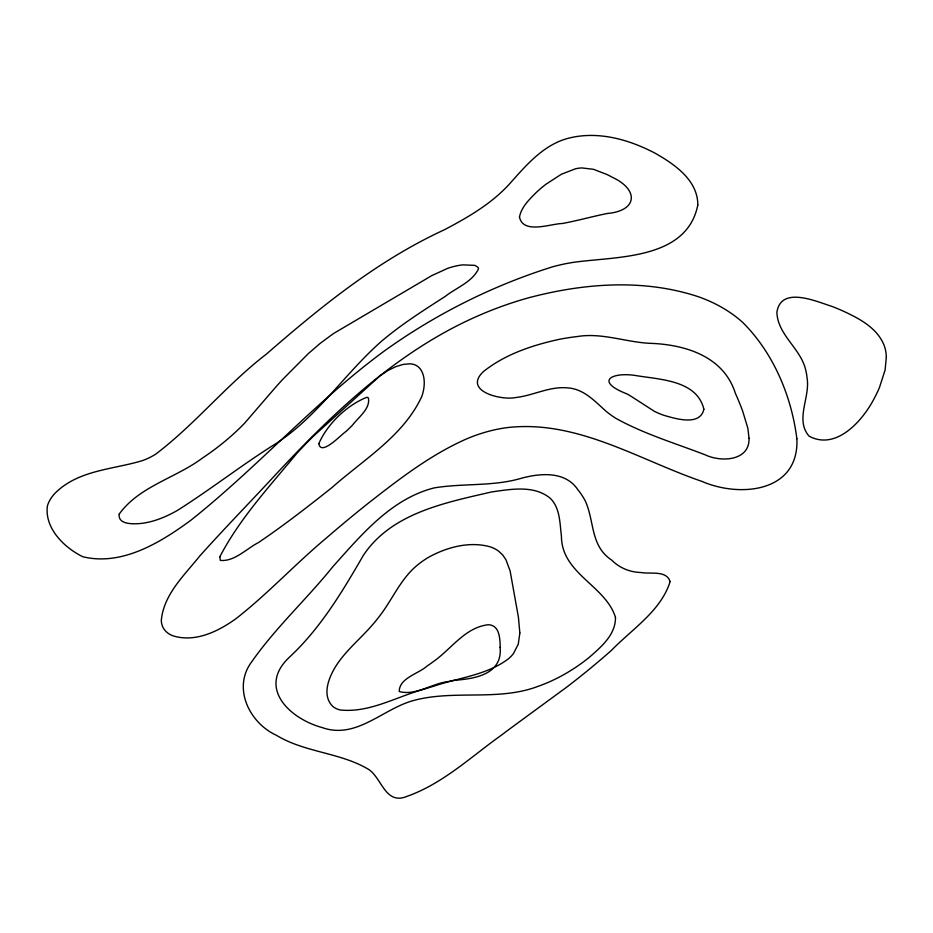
<?xml version="1.0" encoding="UTF-8"?>
<svg xmlns="http://www.w3.org/2000/svg" width="933" height="933" viewBox="0 0 933 933"><rect width="100%" height="100%" fill="white"/><g stroke="black" fill="none" stroke-linecap="round" stroke-linejoin="round"><path stroke-width="1.4" d="M886.35 357.106L885.09 370.039L879.457 387.533A153.7 96.309 -28.3 0 1 874.291 398.298C862.943 420.48 836.236 450.954 809.028 436.108C794.764 419.628 810.462 397.05 807.057 377.912A112.24 70.325 -28.3 0 0 805.89 370.856C801.459 348.802 777.597 335.355 776.886 312.24C781.014 285.638 816.118 301.441 831.56 306.269A373.212 233.856 -28.3 0 1 842.196 310.631C858.652 318.2 877.055 327.518 884.122 345.373A85.801 53.764 -28.3 0 1 886.14 354.062L886.35 357.106M519.471 217.074C523.18 234.533 550.435 223.768 562.424 223.488C577.515 220.701 592.303 216.491 607.348 213.482C637.845 210.788 638.93 189.539 612.305 177.282A209.004 130.958 -28.3 0 0 606.73 174.413L593.505 169.316L581.842 167.928A29.868 18.718 -28.3 0 0 575.498 168.791L561.328 174.261L545.91 184.279A88.402 55.397 -28.3 0 0 536.137 192.583C529.256 199.557 521.325 207.044 519.471 217.074M615.453 617.226C615.955 634.627 600.934 647.129 588.991 657.602C573.748 669.812 556.628 679.784 538.178 686.315C497.989 701.593 454.021 689.382 413.167 700.613C382.693 708.952 356.231 739.729 322.188 727.577C289.265 718.597 256.412 687.12 290.186 656.482C320.917 627.629 342.423 591.522 363.334 555.392C391.44 512.998 445.356 502.677 491.493 491.971C510.806 489.23 534.166 484.775 550.482 498.467C560.22 508.38 559.765 523.18 561.421 536.032C561.491 573.795 605.412 585.411 615.453 617.226M796.875 438.755C799.336 492.402 739.881 497.989 701.639 481.288C638.51 459.619 577.119 419.722 507.727 427.547A109.243 68.459 -28.3 0 0 466.138 439.093C430.183 455.036 398.834 479.34 368.034 503.423A923.798 578.857 -28.3 0 0 325.664 538.609C294.816 564.442 267.421 594.216 235.652 618.929C217.879 631.641 194.88 642.79 172.745 635.746A39.326 24.643 -28.3 0 1 161.304 620.62C163.485 594.578 184.361 575.299 199.802 555.963C222.789 530.271 246.837 505.558 270.325 480.343C324.008 422.287 381.504 365.736 452.004 328.404A250.767 157.129 -28.3 0 1 528.778 297.755C583.941 283.142 643.863 278.535 698.735 296.857A251.478 157.572 -28.3 0 1 743.018 322.713C773.609 353.374 791.487 396.128 796.875 438.755M519.844 632.994L518.258 644.202L513.407 653.636A26.649 16.701 -28.3 0 1 508.823 658.488C487.562 674.862 459.666 677.556 434.871 685.848A333.244 208.817 -28.3 0 0 424.282 689.137C396.595 696.601 369.561 713.15 340.125 709.966A32.41 20.304 -28.3 0 1 332.894 706.514C321.5 695.47 328.754 677.486 335.903 666.092C345.735 650.581 360.22 638.977 372.162 625.215A142.399 89.23 -28.3 0 0 380.093 615.418C392.91 598.613 401.12 578.017 418.054 564.593A53.298 33.401 -28.3 0 1 429.518 556.756C447.642 547.006 469.567 541.198 489.907 546.75A54.382 34.078 -28.3 0 1 498.432 551.018L502.7 554.983L505.943 559.718L510.106 570.914L518.421 617.226L519.844 632.994M703.867 409.179C700.193 426.498 675.387 418.66 663.573 415.22A135.845 85.113 -28.3 0 1 654.441 411.36L632.119 396.98A234.148 146.714 -28.3 0 0 627.139 393.994C592.968 380.676 613.343 371.509 636.947 375.742C660.587 379.603 696.986 380.454 703.867 409.179M500.123 647.455C502.572 674.302 474.99 678.792 454.756 680.262A104.344 65.38 -28.3 0 0 448.446 681.522C432.072 683.329 415.453 696.123 399.219 691.493C399.266 677.999 418.159 673.953 426.859 666.22A94.933 59.49 -28.3 0 0 432.982 661.882C451.012 649.473 464.832 627.501 488.041 624.76A14.998 9.4 -28.3 0 1 491.586 625.273C498.549 627.559 499.563 636.061 500.041 642.324A121.978 76.424 -28.3 0 1 500.123 647.455M318.853 443.618C320.894 456.808 341.793 433.95 345.98 431.489A128.043 80.226 -28.3 0 0 352.546 425.075C358.377 417.296 370.564 408.677 368.395 397.971A4.385 2.741 -28.3 0 0 366.681 397.341C346.901 405.249 327.32 423.932 318.853 443.618M749.047 438.277C749.759 461.205 720.847 462.325 705.371 454.896C675.469 443.362 644.388 434.09 616.246 418.555A182.378 114.281 -28.3 0 1 606.333 411.5C595.137 401.587 584.07 389.061 568.092 387.93C549.945 385.935 533.396 395.592 515.716 397.528C501.709 400.642 462.511 391.254 483.422 371.579C504.963 354.365 531.973 345.362 558.599 339.472A171.602 107.528 -28.3 0 1 577.095 336.568C602.66 332.265 627.244 342.877 652.703 343.426C686.991 345.117 724.055 357.176 735.391 393.376A653.835 409.692 -28.3 0 1 742.656 411.08L747.869 428.282L749.047 438.277M670.104 581.609C661.042 610.917 631.921 629.169 611.395 650.418A563.322 352.977 -28.3 0 1 592.933 666.232A552.336 346.096 -28.3 0 1 566.424 687.353L521.349 720.369A979.265 613.611 -28.3 0 0 501.301 735.227C471.037 756.78 442.953 783.557 407.418 796.211C385.364 805.564 382.285 778.833 368.85 769.538C340.452 752.418 304.963 752.663 276.471 735.321C249.251 722.888 231.967 687.504 252.003 661.392C275.923 627.314 306.922 598.928 332.988 566.518C361.433 534.866 391.207 498.7 434.323 487.877C463.293 483.084 493.23 486.688 521.757 478.151C540.813 473.078 565.445 471.037 577.935 489.802A175.602 110.036 -28.3 0 1 585.131 500.648C594.729 521.115 590.006 545.828 611.756 560.162C619.407 567.905 629.927 572.209 640.773 572.489C650.161 574.355 666.43 569.9 670.104 581.609M219.861 556.733L220.328 560.406C234.416 561.829 246.545 548.627 258.534 542.516C283.83 525.407 307.937 506.642 331.845 487.679C363.438 459.619 403.406 436.154 421.751 396.548A69.404 43.489 -28.3 0 0 424.247 382.588C424.27 375.672 421.739 367.357 414.649 364.733A20.479 12.829 -28.3 0 0 409.972 363.823L403.219 364.406L395.732 366.681L387.883 370.518L379.859 375.952L312.847 436.702A345.315 216.374 -28.3 0 0 296.787 453.45C269.555 486.408 239.641 518.678 219.861 556.733M697.814 205.003C686.781 259.899 617.121 256.26 573.912 262.278A133.594 83.713 -28.3 0 0 552.651 266.803C492.834 285.498 435.921 314.059 384.967 350.528C315.377 401.517 258.068 466.838 190.67 520.404C160.383 542.598 121.99 566.203 82.932 556.779C64.342 547.811 44.341 528.206 47.42 505.954A32.165 20.153 -28.3 0 1 55.409 492.869C78.617 469.94 112.881 469.567 142.329 460.657A42.825 26.835 -28.3 0 0 155.718 454.149C195.417 424.06 226.894 384.408 266.511 354.015C321.232 306.397 377.958 260.354 444.365 229.775C468.669 216.992 492.997 202.904 511.272 181.958C527.472 163.776 544.732 143.915 569.468 137.979C598.543 130.888 629.005 139.542 654.873 153.082C674.302 164.068 697.884 180.069 697.814 205.003M119.214 514.095C117.71 524.801 133.314 524.066 140.393 523.518C153.49 522.142 165.864 516.952 177.247 510.514C209.284 490.326 239.233 466.966 271.176 446.58C315.587 419.722 343.332 374.809 381.632 341.151C401.458 324.369 423.43 310.421 445.239 296.414C456.249 287.691 472.285 282.093 478.501 268.832L478.034 267.328L474.885 265.369L462.873 264.867A51.047 31.99 -28.3 0 0 447.595 268.377L431.676 275.678L333.524 333.524L320.381 343.204L308.415 353.514L282.711 379.393A338.796 212.292 -28.3 0 0 272.448 390.915L244.598 423.209A173.818 108.916 -28.3 0 1 230.673 436.457A177.841 111.435 -28.3 0 1 219.943 445.391A175.439 109.931 -28.3 0 1 202.403 458.091C175.801 478.011 139.11 486.35 119.214 514.095"/></g></svg>
